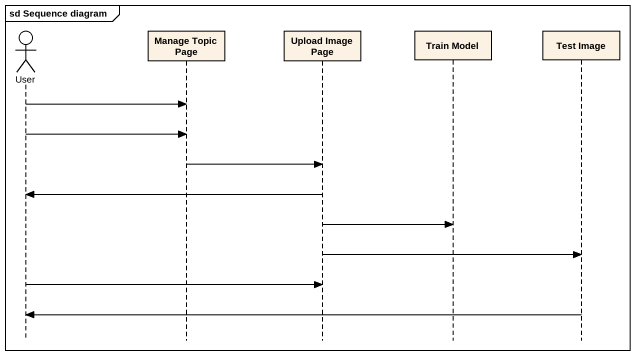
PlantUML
@startuml
mainframe sd Sequence diagram
hide footbox
actor User
participant "Manage Topic Page" as Manage_Topic_Page
participant "Upload Image Page" as Upload_Image_Page
participant "Train Model" as Train_Model
participant "Test Image" as Test_Image

User -> Manage_Topic_Page
User -> Manage_Topic_Page
Manage_Topic_Page -> Upload_Image_Page
Upload_Image_Page -> User
Upload_Image_Page -> Train_Model
Upload_Image_Page -> Test_Image
User -> Upload_Image_Page
Test_Image -> User
@enduml
